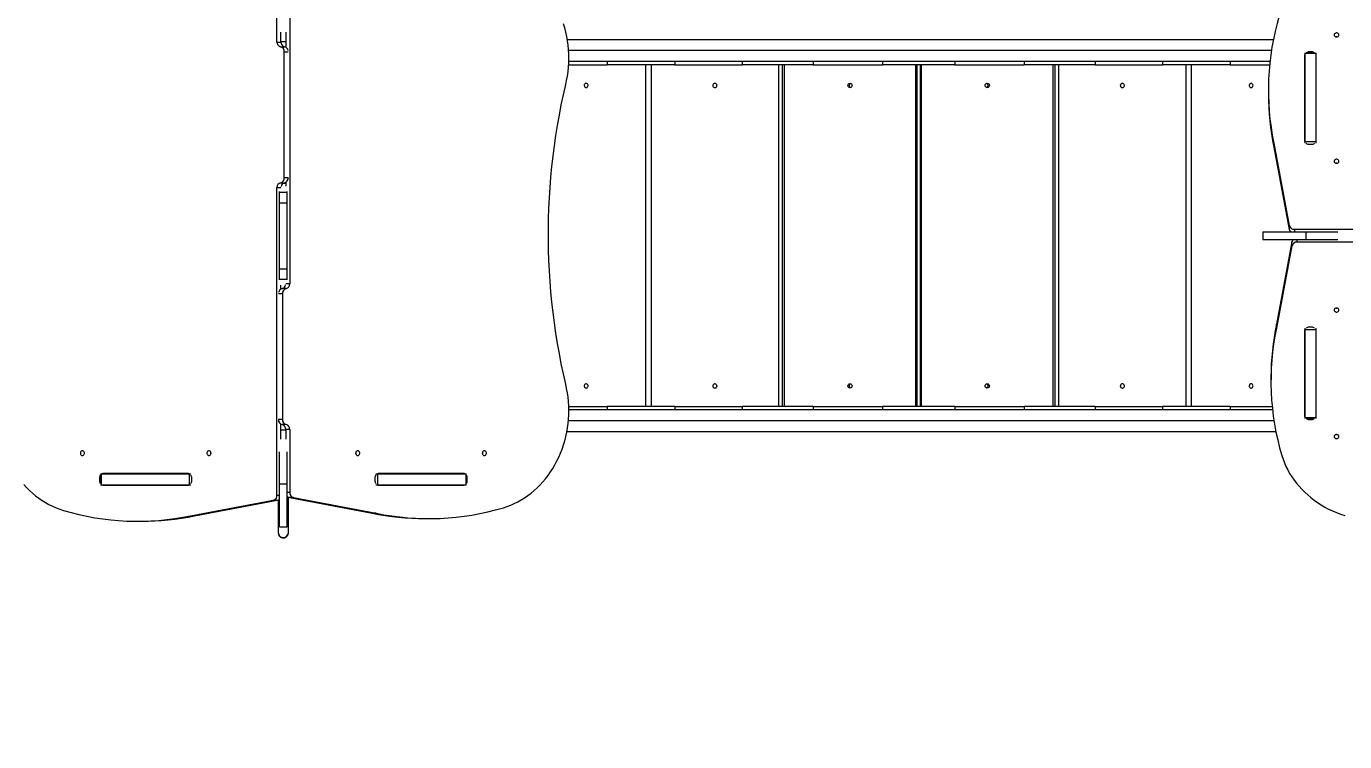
# Model space of a CAD drawing. Header units: millimetres. Extents: x -4714 to 4317, y -5309 to 4445.
# Drawn here: x -1679 to 810, y -951 to 401 of the extents above; entities that cross this region are included whole.
import ezdxf

# ---------------------------------------------------------------- set-up
doc = ezdxf.new("R2010")
doc.units = ezdxf.units.MM
doc.layers.add('DIKOM_РАЗМЕР_ЗОНА', color=7, linetype='Continuous')
doc.layers.add('DIKOM_РАЗМЕР_ОБЪЕКТА', color=7, linetype='Continuous')
doc.styles.add('style1', font='arial.ttf', dxfattribs={"width": 0.8})
doc.dimstyles.new('1-50', dxfattribs={"dimtxt": 300, "dimasz": 200, "dimexe": 100, "dimexo": 0, "dimgap": 100, "dimtad": 1, "dimtxsty": 'style1', "dimcen": 200, "dimclrd": 7, "dimclre": 7, "dimclrt": 7, "dimadec": 1, "dimazin": 2, "dimtfac": 1, "dimtmove": 0, "dimatfit": 2, "dimfxl": 0, "dimlwd": 25, "dimlwe": 18, "dimarcsym": 0})

# ---------------------------------------------------------------- blocks, each defined once
blk = doc.blocks.new('*D10')
at = {"layer": 'Defpoints', "color": 0, "transparency": 16777216}
for p in [(-1334.4, 2936.2), (2515.7, 2936.2), (919.6, -2455.3)]:
    blk.add_point(p, dxfattribs=at)
at = {"layer": 'DIKOM_РАЗМЕР_ОБЪЕКТА', "color": 7, "lineweight": 18, "transparency": 16777216}
for p, q in [((-1334.4, 2936.2), (2615.7, 2936.2)), ((919.6, -2455.3), (2615.7, -2455.3))]:
    blk.add_line(p, q, dxfattribs=at)
at = {"layer": 'DIKOM_РАЗМЕР_ОБЪЕКТА', "color": 7, "lineweight": 25, "transparency": 16777216}
blk.add_line((2515.7, -2255.3), (2515.7, 2736.2), dxfattribs=at)
at = {"layer": 'DIKOM_РАЗМЕР_ОБЪЕКТА', "color": 7, "transparency": 16777216}
for points in [[(2482.3, 2736.2), (2549, 2736.2), (2515.7, 2936.2)], [(2482.3, -2255.3), (2549, -2255.3), (2515.7, -2455.3)]]:
    blk.add_solid(points, dxfattribs=at)
at = {"layer": 'DIKOM_РАЗМЕР_ОБЪЕКТА', "color": 7, "transparency": 16777216, "insert": (2262.5, 113.1), "char_height": 300, "attachment_point": 5, "rotation": 90, "style": 'style1'}
blk.add_mtext('5400', dxfattribs=at)
blk = doc.blocks.new('*D11')
at = {"layer": 'Defpoints', "color": 0, "transparency": 16777216}
for p in [(-3233.9, 2386.8), (1916.1, -344.8), (1916.1, -3165.5)]:
    blk.add_point(p, dxfattribs=at)
at = {"layer": 'DIKOM_РАЗМЕР_ОБЪЕКТА', "color": 7, "lineweight": 18, "transparency": 16777216}
for p, q in [((-3233.9, 2386.8), (-3233.9, -3265.5)), ((1916.1, -344.8), (1916.1, -3265.5))]:
    blk.add_line(p, q, dxfattribs=at)
at = {"layer": 'DIKOM_РАЗМЕР_ОБЪЕКТА', "color": 7, "lineweight": 25, "transparency": 16777216}
blk.add_line((-3033.9, -3165.5), (1716.1, -3165.5), dxfattribs=at)
at = {"layer": 'DIKOM_РАЗМЕР_ОБЪЕКТА', "color": 7, "transparency": 16777216}
for points in [[(-3033.9, -3132.2), (-3033.9, -3198.9), (-3233.9, -3165.5)], [(1716.1, -3132.2), (1716.1, -3198.9), (1916.1, -3165.5)]]:
    blk.add_solid(points, dxfattribs=at)
at = {"layer": 'DIKOM_РАЗМЕР_ОБЪЕКТА', "color": 7, "transparency": 16777216, "insert": (-1591.9, -2912.3), "char_height": 300, "attachment_point": 5, "style": 'style1'}
blk.add_mtext('5150', dxfattribs=at)
blk = doc.blocks.new('*D12')
at = {"layer": 'Defpoints', "color": 0, "transparency": 16777216}
for p in [(-821.5, 4445.2), (931.3, -4455.3), (4216.6, -4455.3)]:
    blk.add_point(p, dxfattribs=at)
at = {"layer": 'DIKOM_РАЗМЕР_ЗОНА', "color": 7, "lineweight": 18, "transparency": 16777216}
for p, q in [((-821.5, 4445.2), (4316.6, 4445.2)), ((931.3, -4455.3), (4316.6, -4455.3))]:
    blk.add_line(p, q, dxfattribs=at)
at = {"layer": 'DIKOM_РАЗМЕР_ЗОНА', "color": 7, "lineweight": 25, "transparency": 16777216}
blk.add_line((4216.6, 4245.2), (4216.6, -4255.3), dxfattribs=at)
at = {"layer": 'DIKOM_РАЗМЕР_ЗОНА', "color": 7, "transparency": 16777216}
for points in [[(4183.2, 4245.2), (4249.9, 4245.2), (4216.6, 4445.2)], [(4183.2, -4255.3), (4249.9, -4255.3), (4216.6, -4455.3)]]:
    blk.add_solid(points, dxfattribs=at)
at = {"layer": 'DIKOM_РАЗМЕР_ЗОНА', "color": 7, "transparency": 16777216, "insert": (3963.4, 113.1), "char_height": 300, "attachment_point": 5, "rotation": 90, "style": 'style1'}
blk.add_mtext('8900', dxfattribs=at)
blk = doc.blocks.new('*D13')
at = {"layer": 'Defpoints', "color": 0, "transparency": 16777216}
for p in [(-4714, 1563), (3408.1, -3354.8), (3408.1, -5209.4)]:
    blk.add_point(p, dxfattribs=at)
at = {"layer": 'DIKOM_РАЗМЕР_ЗОНА', "color": 7, "lineweight": 18, "transparency": 16777216}
for p, q in [((-4714, 1563), (-4714, -5309.4)), ((3408.1, -3354.8), (3408.1, -5309.4))]:
    blk.add_line(p, q, dxfattribs=at)
at = {"layer": 'DIKOM_РАЗМЕР_ЗОНА', "color": 7, "lineweight": 25, "transparency": 16777216}
blk.add_line((-4514, -5209.4), (3208.1, -5209.4), dxfattribs=at)
at = {"layer": 'DIKOM_РАЗМЕР_ЗОНА', "color": 7, "transparency": 16777216}
for points in [[(-4514, -5176), (-4514, -5242.7), (-4714, -5209.4)], [(3208.1, -5176), (3208.1, -5242.7), (3408.1, -5209.4)]]:
    blk.add_solid(points, dxfattribs=at)
at = {"layer": 'DIKOM_РАЗМЕР_ЗОНА', "color": 7, "transparency": 16777216, "insert": (-658.9, -4956.2), "char_height": 300, "attachment_point": 5, "style": 'style1'}
blk.add_mtext('8150', dxfattribs=at)

msp = doc.modelspace()

# ---------------------------------------------------------------- linework, layer by layer
at = {"color": 7, "linetype": 'Continuous', "lineweight": 15}
for p, q in [((-1205.885, 371.271), (-1205.885, 490.496)), ((-1181.857, 495.455), (-1181.855, -86.005)), ((-1198.385, 371.271), (-1198.385, 390.003)), ((-1189.356, 389.967), (-1189.356, 361.476)), ((-657.77, 376.151), (675.79, 376.151)), ((-1205.885, 371.271), (-1198.385, 371.271)), ((-1199.321, 362.383), (-1191.821, 362.383)), ((-1198.385, 372.451), (-1189.356, 372.451)), ((-1192.028, 115.07), (-1192.028, 352.509)), ((-1192.028, 352.509), (-1184.632, 352.509)), ((672.073, 355.152), (-655.334, 355.152)), ((735.132, 350.614), (735.132, 349.544)), ((756.132, 349.544), (735.132, 349.544)), ((735.132, 349.544), (735.132, 182.813)), ((753.221, 350.657), (738.043, 350.657)), ((747.882, 352.512), (743.382, 352.512)), ((743.382, 352.512), (743.382, 350.657)), ((747.882, 352.512), (747.882, 350.657)), ((756.132, 350.614), (756.132, 349.544)), ((756.132, 349.544), (756.132, 182.813)), ((-655.187, 328.152), (-582.465, 328.152)), ((669.284, 334.152), (-654.932, 334.152)), ((-582.465, 334.152), (-582.465, 328.152)), ((-454.373, 328.152), (-582.465, 328.152)), ((-509.1, -317.848), (-509.1, 328.152)), ((-499.498, 328.152), (-499.498, -317.848)), ((-454.373, 334.152), (-454.373, 328.152)), ((-454.373, 328.152), (-327.657, 328.152)), ((-327.657, 334.152), (-327.657, 328.152)), ((-193.219, 328.152), (-327.657, 328.152)), ((-258.307, -317.848), (-258.307, 328.152)), ((-251.203, -317.848), (-251.203, 328.152)), ((-248.248, 328.152), (-248.248, -317.848)), ((-193.219, 334.152), (-193.219, 328.152)), ((-193.219, 328.152), (-62.406, 328.152)), ((-62.406, 334.152), (-62.406, 328.152)), ((74.172, 328.152), (-62.406, 328.152)), ((0.76, -317.848), (0.76, 328.152)), ((3.163, -317.848), (3.163, 328.152)), ((8.589, 328.152), (8.589, -317.848)), ((10.961, 328.152), (10.961, -317.848)), ((74.172, 334.152), (74.172, 328.152)), ((74.172, 328.152), (204.989, 328.152)), ((204.989, 334.152), (204.989, 328.152)), ((339.434, 328.152), (204.989, 328.152)), ((259.994, -317.848), (259.994, 328.152)), ((262.945, 328.152), (262.945, -317.848)), ((270.019, 328.152), (270.019, -317.848)), ((339.434, 334.152), (339.434, 328.152)), ((339.434, 328.152), (466.162, 328.152)), ((466.162, 334.152), (466.162, 328.152)), ((594.269, 328.152), (466.162, 328.152)), ((511.287, -317.848), (511.287, 328.152)), ((520.821, 328.152), (520.821, -317.848)), ((594.269, 334.152), (594.269, 328.152)), ((594.269, 328.152), (668.656, 328.152)), ((734.382, 344.718), (734.382, 185.802)), ((735.132, 334.152), (734.382, 334.152)), ((735.132, 328.152), (734.382, 328.152)), ((756.132, 339.271), (756.564, 339.271)), ((756.882, 334.152), (756.132, 334.152)), ((756.882, 185.802), (756.882, 344.718)), ((666.307, 280.327), (666.307, 272.826)), ((676.665, 180.213), (705.958, 24.434)), ((676.665, 180.213), (676.665, 172.713)), ((756.132, 182.813), (735.132, 182.813)), ((735.132, 182.813), (735.132, 179.758)), ((743.382, 178.008), (747.882, 178.008)), ((756.132, 182.813), (756.132, 179.758)), ((676.665, 172.713), (705.958, 16.934)), ((-1199.321, 105.196), (-1191.821, 105.196)), ((-1193.449, 104.682), (-1189.355, 104.682)), ((-1192.028, 115.07), (-1184.631, 115.07)), ((-1189.355, 106.103), (-1189.355, 98.447)), ((-1205.883, -485.152), (-1205.885, 96.308)), ((-1205.885, 96.308), (-1198.803, 96.308)), ((-1201.374, 87.592), (-1201.374, 88.683)), ((-1201.374, 87.592), (-1186.374, 87.592)), ((-1201.374, 67.548), (-1201.374, 87.592)), ((-1186.374, 87.592), (-1186.374, 88.706)), ((-1186.374, 67.548), (-1186.374, 87.592)), ((-1201.374, 67.548), (-1186.374, 67.548)), ((-1201.374, -57.245), (-1201.374, 67.548)), ((-1186.374, -57.245), (-1186.374, 67.548)), ((655.86, 12.658), (655.86, -2.342)), ((655.86, 12.658), (737.035, 12.658)), ((705.958, 24.434), (705.958, 16.934)), ((715.828, 17.166), (1297.289, 17.168)), ((715.828, 17.166), (715.828, 12.658)), ((737.035, 12.658), (737.035, -2.342)), ((737.035, 12.658), (797.352, 12.658)), ((655.86, -2.342), (737.035, -2.342)), ((710.918, -6.63), (681.625, -162.407)), ((710.918, -14.13), (681.625, -169.907)), ((710.918, -14.13), (710.918, -6.63)), ((720.788, -6.862), (720.788, -2.342)), ((840.013, -6.862), (720.788, -6.862)), ((737.035, -2.342), (797.432, -2.342)), ((-1201.374, -57.245), (-1186.374, -57.245)), ((-1201.374, -77.289), (-1201.374, -57.245)), ((-1186.374, -77.289), (-1186.374, -57.245)), ((-1201.374, -77.289), (-1186.374, -77.289)), ((-1201.374, -78.378), (-1201.374, -77.289)), ((-1198.384, -95.8), (-1198.384, -88.126)), ((-1198.384, -94.379), (-1194.291, -94.379)), ((-1188.418, -94.892), (-1195.918, -94.892)), ((-1181.855, -86.005), (-1188.933, -86.005)), ((-1186.374, -78.405), (-1186.374, -77.289)), ((-1195.711, -104.767), (-1203.105, -104.767)), ((-1195.711, -104.767), (-1195.711, -342.206)), ((681.625, -169.907), (681.625, -162.407)), ((735.132, -169.595), (735.132, -172.849)), ((756.132, -172.849), (735.132, -172.849)), ((735.132, -172.849), (735.132, -339.241)), ((747.882, -167.701), (743.382, -167.701)), ((756.132, -169.595), (756.132, -172.849)), ((756.132, -172.849), (756.132, -339.241)), ((734.382, -175.496), (734.382, -334.411)), ((756.882, -334.411), (756.882, -175.496)), ((671.267, -262.52), (671.267, -270.02)), ((-654.965, -317.848), (-582.465, -317.848)), ((-454.373, -317.848), (-582.465, -317.848)), ((-582.465, -317.848), (-582.465, -323.848)), ((-454.373, -317.848), (-327.657, -317.848)), ((-454.373, -317.848), (-454.373, -323.848)), ((-193.219, -317.848), (-327.657, -317.848)), ((-327.657, -317.848), (-327.657, -323.848)), ((-193.219, -317.848), (-62.406, -317.848)), ((-193.219, -317.848), (-193.219, -323.848)), ((74.172, -317.848), (-62.406, -317.848)), ((-62.406, -317.848), (-62.406, -323.848)), ((74.172, -317.848), (204.989, -317.848)), ((74.172, -317.848), (74.172, -323.848)), ((339.434, -317.848), (204.989, -317.848)), ((204.989, -317.848), (204.989, -323.848)), ((339.434, -317.848), (466.162, -317.848)), ((339.434, -317.848), (339.434, -323.848)), ((594.269, -317.848), (466.162, -317.848)), ((466.162, -317.848), (466.162, -323.848)), ((594.269, -317.848), (673.616, -317.848)), ((594.269, -317.848), (594.269, -323.848)), ((735.132, -317.848), (734.382, -317.848)), ((-1195.711, -342.206), (-1203.105, -342.206)), ((677.033, -344.849), (-655.724, -344.849)), ((674.244, -323.848), (-654.846, -323.848)), ((735.132, -323.848), (734.382, -323.848)), ((756.132, -339.241), (735.132, -339.241)), ((735.132, -339.241), (735.132, -340.312)), ((738.043, -340.354), (753.221, -340.354)), ((743.382, -342.206), (743.382, -340.354)), ((743.382, -342.206), (747.882, -342.206)), ((747.882, -342.206), (747.882, -340.354)), ((756.882, -323.848), (756.132, -323.848)), ((756.564, -328.965), (756.132, -328.965)), ((756.132, -339.241), (756.132, -340.312)), ((-1198.383, -379.708), (-1198.383, -351.173)), ((-1198.383, -362.148), (-1189.355, -362.148)), ((-1188.418, -352.08), (-1195.918, -352.08)), ((-1181.855, -360.968), (-1189.355, -360.968)), ((-1189.355, -360.968), (-1189.355, -379.657)), ((-1181.855, -360.968), (-1181.855, -480.193)), ((680.751, -365.848), (-658.651, -365.848)), ((-1201.374, -463.946), (-1201.374, -403.629)), ((-1186.374, -463.946), (-1186.374, -403.549)), ((-1539.373, -447.759), (-1539.373, -462.938)), ((-1539.331, -444.848), (-1538.261, -444.848)), ((-1538.261, -444.848), (-1538.261, -465.848)), ((-1538.261, -444.848), (-1371.529, -444.848)), ((-1374.519, -444.098), (-1533.434, -444.098)), ((-1527.988, -444.848), (-1527.988, -444.416)), ((-1371.529, -444.848), (-1371.529, -465.848)), ((-1371.529, -444.848), (-1368.474, -444.848)), ((-1019.121, -444.848), (-1015.867, -444.848)), ((-1015.867, -444.848), (-1015.867, -465.848)), ((-1015.867, -444.848), (-849.475, -444.848)), ((-854.305, -444.098), (-1013.221, -444.098)), ((-859.751, -444.416), (-859.751, -444.848)), ((-849.475, -444.848), (-849.475, -465.848)), ((-849.475, -444.848), (-848.405, -444.848)), ((-848.363, -462.938), (-848.363, -447.759)), ((-1541.228, -453.098), (-1541.228, -457.598)), ((-1541.228, -453.098), (-1539.373, -453.098)), ((-1541.228, -457.598), (-1539.373, -457.598)), ((-1539.331, -465.848), (-1538.261, -465.848)), ((-1538.261, -465.848), (-1371.529, -465.848)), ((-1533.434, -466.598), (-1374.519, -466.598)), ((-1371.529, -465.848), (-1368.474, -465.848)), ((-1366.724, -457.598), (-1366.724, -453.098)), ((-1201.374, -463.946), (-1186.374, -463.946)), ((-1201.374, -545.121), (-1201.374, -463.946)), ((-1186.374, -545.121), (-1186.374, -463.946)), ((-1021.015, -453.098), (-1021.015, -457.598)), ((-1019.121, -465.848), (-1015.867, -465.848)), ((-1015.867, -465.848), (-849.475, -465.848)), ((-1013.221, -466.598), (-854.305, -466.598)), ((-849.475, -465.848), (-848.405, -465.848)), ((-846.511, -453.098), (-848.363, -453.098)), ((-846.511, -457.598), (-848.363, -457.598)), ((-846.511, -457.598), (-846.511, -453.098)), ((-1368.929, -524.315), (-1213.151, -495.022)), ((-1361.429, -524.315), (-1205.651, -495.022)), ((-1213.151, -495.022), (-1205.651, -495.022)), ((-1205.883, -485.152), (-1201.374, -485.152)), ((-1203.642, -494.348), (-1203.592, -506.584)), ((-1203.368, -494.207), (-1203.368, -556.244)), ((-1181.855, -480.193), (-1186.374, -480.193)), ((-1184.368, -556.244), (-1184.368, -489.248)), ((-1174.586, -490.063), (-1182.086, -490.063)), ((-1182.086, -490.063), (-1026.31, -519.355)), ((-1174.586, -490.063), (-1018.81, -519.355)), ((-1018.81, -519.355), (-1026.31, -519.355)), ((-1469.043, -534.673), (-1461.543, -534.673)), ((-1368.929, -524.315), (-1361.429, -524.315)), ((-1201.374, -545.121), (-1186.374, -545.121)), ((-926.196, -529.714), (-918.696, -529.714))]:
    msp.add_line(p, q, dxfattribs=at)
at = {"color": 7, "linetype": 'Continuous', "lineweight": 15, "flags": 128}
for points in [[(-660.591, 290.676), (-658.848, 298.79), (-657.416, 306.985), (-656.297, 315.245), (-655.494, 323.553), (-655.009, 331.894), (-654.842, 340.252), (-654.993, 348.61), (-655.462, 356.953), (-656.249, 365.263), (-657.352, 373.526), (-658.768, 381.724), (-660.496, 389.843), (-662.531, 397.866), (-664.869, 405.778)], [(799.532, 384.771), (799.354, 385.845), (798.833, 386.831), (798.013, 387.651), (796.96, 388.237), (795.758, 388.543), (794.506, 388.543), (793.304, 388.237), (792.251, 387.651), (791.43, 386.831), (790.91, 385.845), (790.732, 384.771), (790.91, 383.698), (791.43, 382.711), (792.251, 381.891), (793.304, 381.305), (794.506, 380.999), (795.758, 380.999), (796.96, 381.305), (798.013, 381.891), (798.833, 382.711), (799.354, 383.698), (799.532, 384.771)], [(-660.591, -275.413), (-664.922, -256.306), (-668.949, -237.111), (-672.672, -217.834), (-676.089, -198.482), (-679.2, -179.06), (-682.002, -159.576), (-684.495, -140.037), (-686.678, -120.447), (-688.551, -100.816), (-690.112, -81.147), (-691.362, -61.45), (-692.3, -41.729), (-692.925, -21.991), (-693.238, -2.244), (-693.238, 17.507), (-692.925, 37.254), (-692.3, 56.991), (-691.362, 76.712), (-690.112, 96.41), (-688.551, 116.078), (-686.678, 135.71), (-684.495, 155.299), (-682.002, 174.839), (-679.2, 194.323), (-676.089, 213.744), (-672.672, 233.097), (-668.949, 252.374), (-664.922, 271.569), (-660.591, 290.676)], [(-622.015, 285.152), (-620.95, 285.329), (-619.98, 285.847), (-619.19, 286.658), (-618.652, 287.69), (-618.412, 288.853), (-618.493, 290.042), (-618.886, 291.152), (-619.558, 292.084), (-620.448, 292.755), (-621.477, 293.107), (-622.554, 293.107), (-623.583, 292.755), (-624.473, 292.084), (-625.144, 291.152), (-625.538, 290.042), (-625.618, 288.853), (-625.379, 287.69), (-624.84, 286.658), (-624.051, 285.847), (-623.08, 285.329), (-622.015, 285.152)], [(-378.903, 285.152), (-377.765, 285.329), (-376.729, 285.847), (-375.886, 286.658), (-375.31, 287.69), (-375.054, 288.853), (-375.14, 290.042), (-375.561, 291.152), (-376.278, 292.084), (-377.228, 292.755), (-378.327, 293.107), (-379.478, 293.107), (-380.577, 292.755), (-381.527, 292.084), (-382.245, 291.152), (-382.665, 290.042), (-382.751, 288.853), (-382.495, 287.69), (-381.92, 286.658), (-381.077, 285.847), (-380.04, 285.329), (-378.903, 285.152)], [(390.653, 293.152), (389.515, 292.974), (388.478, 292.456), (387.635, 291.645), (387.059, 290.613), (386.803, 289.45), (386.889, 288.261), (387.31, 287.152), (388.027, 286.219), (388.978, 285.548), (390.077, 285.196), (391.228, 285.196), (392.328, 285.548), (393.278, 286.219), (393.996, 287.152), (394.416, 288.261), (394.502, 289.45), (394.246, 290.613), (393.671, 291.645), (392.827, 292.456), (391.791, 292.974), (390.653, 293.152)], [(633.798, 293.152), (632.732, 292.974), (631.762, 292.456), (630.972, 291.645), (630.433, 290.613), (630.193, 289.45), (630.273, 288.261), (630.667, 287.152), (631.339, 286.219), (632.229, 285.548), (633.259, 285.196), (634.337, 285.196), (635.367, 285.548), (636.257, 286.219), (636.929, 287.152), (637.323, 288.261), (637.403, 289.45), (637.163, 290.613), (636.625, 291.645), (635.835, 292.456), (634.864, 292.974), (633.798, 293.152)], [(799.532, 145.748), (799.354, 146.822), (798.833, 147.808), (798.013, 148.628), (796.96, 149.214), (795.758, 149.52), (794.506, 149.52), (793.304, 149.214), (792.251, 148.628), (791.43, 147.808), (790.91, 146.822), (790.732, 145.748), (790.91, 144.675), (791.43, 143.688), (792.251, 142.868), (793.304, 142.282), (794.506, 141.977), (795.758, 141.977), (796.96, 142.282), (798.013, 142.868), (798.833, 143.688), (799.354, 144.675), (799.532, 145.748)], [(790.732, -135.442), (790.91, -136.516), (791.43, -137.502), (792.251, -138.322), (793.304, -138.908), (794.506, -139.214), (795.758, -139.214), (796.96, -138.908), (798.013, -138.322), (798.833, -137.502), (799.354, -136.516), (799.532, -135.442), (799.354, -134.368), (798.833, -133.382), (798.013, -132.562), (796.96, -131.976), (795.758, -131.67), (794.506, -131.67), (793.304, -131.976), (792.251, -132.562), (791.43, -133.382), (790.91, -134.368), (790.732, -135.442)], [(-778.391, -509.208), (-771.421, -506.948), (-764.544, -504.336), (-757.772, -501.377), (-751.12, -498.076), (-744.6, -494.441), (-738.225, -490.479), (-732.008, -486.196), (-725.959, -481.602), (-720.091, -476.705), (-714.415, -471.515), (-708.943, -466.041), (-703.684, -460.295), (-698.65, -454.287), (-693.849, -448.029), (-689.291, -441.534), (-684.985, -434.813), (-680.939, -427.88), (-677.162, -420.748), (-673.659, -413.432), (-670.439, -405.944), (-667.507, -398.3), (-664.869, -390.515), (-662.531, -382.603), (-660.496, -374.58), (-658.768, -366.461), (-657.352, -358.263), (-656.249, -350.001), (-655.462, -341.69), (-654.993, -333.348), (-654.842, -324.99), (-655.009, -316.632), (-655.494, -308.29), (-656.297, -299.982), (-657.416, -291.722), (-658.848, -283.528), (-660.591, -275.413)], [(-622.015, -282.849), (-620.95, -282.671), (-619.98, -282.153), (-619.19, -281.342), (-618.652, -280.31), (-618.412, -279.147), (-618.493, -277.958), (-618.886, -276.849), (-619.558, -275.916), (-620.448, -275.245), (-621.477, -274.893), (-622.554, -274.893), (-623.583, -275.245), (-624.473, -275.916), (-625.144, -276.849), (-625.538, -277.958), (-625.618, -279.147), (-625.379, -280.31), (-624.84, -281.342), (-624.051, -282.153), (-623.08, -282.671), (-622.015, -282.849)], [(-378.903, -282.849), (-377.765, -282.671), (-376.729, -282.153), (-375.886, -281.342), (-375.31, -280.31), (-375.054, -279.147), (-375.14, -277.958), (-375.561, -276.849), (-376.278, -275.916), (-377.228, -275.245), (-378.327, -274.893), (-379.478, -274.893), (-380.577, -275.245), (-381.527, -275.916), (-382.245, -276.849), (-382.665, -277.958), (-382.751, -279.147), (-382.495, -280.31), (-381.92, -281.342), (-381.077, -282.153), (-380.04, -282.671), (-378.903, -282.849)], [(390.653, -274.848), (389.515, -275.026), (388.478, -275.543), (387.635, -276.354), (387.059, -277.387), (386.803, -278.55), (386.889, -279.739), (387.31, -280.848), (388.027, -281.781), (388.978, -282.452), (390.077, -282.804), (391.228, -282.804), (392.328, -282.452), (393.278, -281.781), (393.996, -280.848), (394.416, -279.739), (394.502, -278.55), (394.246, -277.387), (393.671, -276.354), (392.827, -275.543), (391.791, -275.026), (390.653, -274.848)], [(633.798, -274.848), (632.732, -275.026), (631.762, -275.543), (630.972, -276.354), (630.433, -277.387), (630.193, -278.55), (630.273, -279.739), (630.667, -280.848), (631.339, -281.781), (632.229, -282.452), (633.259, -282.804), (634.337, -282.804), (635.367, -282.452), (636.257, -281.781), (636.929, -280.848), (637.323, -279.739), (637.403, -278.55), (637.163, -277.387), (636.625, -276.354), (635.835, -275.543), (634.864, -275.026), (633.798, -274.848)], [(790.732, -374.465), (790.91, -375.539), (791.43, -376.525), (792.251, -377.345), (793.304, -377.931), (794.506, -378.237), (795.758, -378.237), (796.96, -377.931), (798.013, -377.345), (798.833, -376.525), (799.354, -375.539), (799.532, -374.465), (799.354, -373.392), (798.833, -372.405), (798.013, -371.585), (796.96, -370.999), (795.758, -370.693), (794.506, -370.693), (793.304, -370.999), (792.251, -371.585), (791.43, -372.405), (790.91, -373.392), (790.732, -374.465)], [(-1573.488, -401.448), (-1574.561, -401.627), (-1575.548, -402.147), (-1576.368, -402.967), (-1576.954, -404.021), (-1577.259, -405.222), (-1577.259, -406.475), (-1576.954, -407.676), (-1576.368, -408.73), (-1575.548, -409.55), (-1574.561, -410.07), (-1573.488, -410.248), (-1572.414, -410.07), (-1571.428, -409.55), (-1570.608, -408.73), (-1570.022, -407.676), (-1569.716, -406.475), (-1569.716, -405.222), (-1570.022, -404.021), (-1570.608, -402.967), (-1571.428, -402.147), (-1572.414, -401.627), (-1573.488, -401.448)], [(-1334.465, -401.448), (-1335.538, -401.627), (-1336.525, -402.147), (-1337.345, -402.967), (-1337.931, -404.021), (-1338.237, -405.222), (-1338.237, -406.475), (-1337.931, -407.676), (-1337.345, -408.73), (-1336.525, -409.55), (-1335.538, -410.07), (-1334.465, -410.248), (-1333.391, -410.07), (-1332.405, -409.55), (-1331.585, -408.73), (-1330.999, -407.676), (-1330.693, -406.475), (-1330.693, -405.222), (-1330.999, -404.021), (-1331.585, -402.967), (-1332.405, -402.147), (-1333.391, -401.627), (-1334.465, -401.448)], [(-1053.275, -410.248), (-1052.201, -410.07), (-1051.214, -409.55), (-1050.395, -408.73), (-1049.808, -407.676), (-1049.503, -406.475), (-1049.503, -405.222), (-1049.808, -404.021), (-1050.395, -402.967), (-1051.214, -402.147), (-1052.201, -401.627), (-1053.275, -401.448), (-1054.348, -401.627), (-1055.335, -402.147), (-1056.154, -402.967), (-1056.741, -404.021), (-1057.046, -405.222), (-1057.046, -406.475), (-1056.741, -407.676), (-1056.154, -408.73), (-1055.335, -409.55), (-1054.348, -410.07), (-1053.275, -410.248)], [(-814.252, -410.248), (-813.178, -410.07), (-812.191, -409.55), (-811.372, -408.73), (-810.785, -407.676), (-810.48, -406.475), (-810.48, -405.222), (-810.785, -404.021), (-811.372, -402.967), (-812.191, -402.147), (-813.178, -401.627), (-814.252, -401.448), (-815.325, -401.627), (-816.312, -402.147), (-817.131, -402.967), (-817.718, -404.021), (-818.023, -405.222), (-818.023, -406.475), (-817.718, -407.676), (-817.131, -408.73), (-816.312, -409.55), (-815.325, -410.07), (-814.252, -410.248)], [(691.772, -410.325), (694.032, -417.296), (696.645, -424.173), (699.604, -430.944), (702.904, -437.596), (706.539, -444.116), (710.501, -450.491), (714.784, -456.709), (719.378, -462.758), (724.275, -468.626), (729.466, -474.301), (734.939, -479.774), (740.685, -485.032), (746.693, -490.067), (752.951, -494.868), (759.446, -499.425), (766.167, -503.731), (773.1, -507.777), (780.232, -511.555), (787.549, -515.057), (795.036, -518.277), (802.68, -521.209), (810.466, -523.847)], [(-1684.055, -465.254), (-1678.796, -471.001), (-1673.324, -476.474), (-1667.648, -481.665), (-1661.78, -486.562), (-1655.732, -491.156), (-1649.514, -495.439), (-1643.139, -499.401), (-1636.619, -503.036), (-1629.967, -506.336), (-1623.196, -509.295), (-1616.318, -511.908), (-1609.348, -514.168)]]:
    msp.add_lwpolyline(points, dxfattribs=at)
at = {"color": 7, "linetype": 'Continuous', "lineweight": 15}
for centre in [(-123.741, 289.14), (135.475, 289.162), (-123.741, -278.86), (135.474, -278.838)]:
    msp.add_circle(centre, 3.989, dxfattribs=at)
for centre, radius, start, end in [((1156.598, 280.38), 490.274, 163.37737, 191.789053), ((795.132, 376.014), 5.067, 81.134923, 98.865077), ((-1197.189, 370.826), 8.707, 177.071188, 255.823618), ((-1201.69, 353.003), 9.675, 357.071207, 75.824851), ((-1189.689, 370.825), 8.707, 177.069642, 255.825163), ((-1193.858, 353.427), 9.185, 10.862213, 77.185383), ((743.298, 342.696), 9.816, 89.509402, 126.231648), ((747.966, 342.697), 9.815, 53.767474, 90.491138), ((741.34, 344.69), 6.958, 153.150829, 179.773543), ((741.339, 337.19), 6.957, 153.149905, 179.774467), ((749.924, 344.69), 6.958, 0.225802, 26.847753), ((749.924, 337.19), 6.957, 0.224878, 26.848677), ((-371.529, 289.152), 4.129, 157.745848, 202.254152), ((-121.323, 289.152), 4.004, 107.733513, 252.266487), ((133.088, 289.152), 4.004, 287.491778, 72.508222), ((383.311, 289.152), 4.129, 337.157072, 22.842928), ((1156.247, 272.924), 489.94, 180.01138, 191.802433), ((741.34, 185.829), 6.958, 180.226457, 206.849171), ((743.303, 187.853), 9.845, 235.309674, 270.458854), ((747.961, 187.852), 9.845, 269.540431, 304.691379), ((749.924, 185.829), 6.958, 333.152247, 359.774198), ((795.132, 136.991), 5.067, 81.134923, 98.865077), ((795.132, 136.991), 5.065, 81.245436, 98.754564), ((-1197.189, 96.753), 8.707, 104.176382, 182.928812), ((-1201.69, 114.576), 9.675, 284.175173, 2.929429), ((-1189.955, 97.07), 8.337, 102.938749, 172.732156), ((-1194.191, 114.576), 9.675, 284.176255, 2.929242), ((715.337, 26.834), 9.68, 194.350855, 272.912929), ((714.087, 18.563), 8.29, 191.327166, 225.423093), ((719.05, -8.26), 8.295, 134.481249, 168.665433), ((720.296, -16.529), 9.68, 87.085938, 165.64938), ((-1193.72, -104.003), 9.372, 103.566274, 168.188378), ((-1197.784, -86.769), 8.335, 282.934599, 352.649867), ((-1186.049, -104.273), 9.675, 104.17588, 182.928723), ((-1190.551, -86.45), 8.707, 284.175901, 2.928559), ((795.132, -126.71), 5.042, 261.089872, 278.910128), ((1161.206, -262.618), 489.939, 168.197559, 179.988628), ((1161.557, -270.074), 490.274, 168.210929, 196.622632), ((741.34, -175.523), 6.958, 153.150829, 179.773543), ((743.298, -177.518), 9.817, 89.511012, 126.192211), ((747.966, -177.518), 9.817, 53.807948, 90.488829), ((749.924, -175.523), 6.958, 0.225802, 26.847753), ((-371.529, -278.848), 4.129, 157.746338, 202.253662), ((-121.323, -278.848), 4.004, 107.732378, 252.267622), ((133.088, -278.848), 4.004, 287.490647, 72.509353), ((383.312, -278.848), 4.128, 337.150417, 22.849583), ((-1193.549, -342.7), 9.675, 177.069618, 255.824884), ((-1186.049, -342.7), 9.674, 177.069431, 255.825966), ((741.345, -326.883), 6.963, 180.236155, 206.839472), ((741.334, -334.385), 6.952, 180.214911, 206.860716), ((743.299, -332.388), 9.818, 233.809121, 270.485552), ((747.965, -332.388), 9.818, 269.514607, 306.19072), ((749.919, -326.883), 6.963, 333.161943, 359.764501), ((749.93, -334.385), 6.952, 333.140704, 359.785741), ((-1198.051, -360.523), 8.707, 357.070769, 75.824296), ((-1190.551, -360.523), 8.707, 357.07048, 75.823591), ((795.132, -365.706), 5.07, 261.137994, 278.862006), ((-1564.723, -405.848), 5.075, 171.147044, 188.852956), ((-1325.7, -405.848), 5.075, 171.147044, 188.852956), ((-1325.706, -405.848), 5.066, 171.248554, 188.751446), ((-1062.039, -405.848), 5.075, 351.147044, 8.852956), ((-823.016, -405.848), 5.075, 351.147044, 8.852956), ((-1531.414, -453.014), 9.815, 143.766346, 180.491926), ((-1533.403, -451.07), 6.972, 90.253928, 116.822774), ((-1525.903, -451.07), 6.972, 90.254929, 116.822771), ((-1374.549, -451.07), 6.972, 63.177226, 89.746072), ((-1376.57, -453.02), 9.846, 359.542957, 34.687839), ((-1011.199, -453.015), 9.816, 143.807085, 180.490031), ((-1013.19, -451.07), 6.972, 90.253928, 116.822774), ((-861.836, -451.07), 6.972, 63.177226, 89.746072), ((-854.335, -451.065), 6.966, 63.166604, 89.755696), ((-856.328, -453.015), 9.817, 359.511781, 36.191103), ((-1531.412, -457.682), 9.817, 179.51023, 216.230142), ((-1533.41, -459.654), 6.945, 243.124729, 269.798569), ((-1525.91, -459.654), 6.945, 243.124731, 269.797568), ((-1374.543, -459.654), 6.945, 270.201431, 296.875271), ((-1376.57, -457.677), 9.846, 325.311516, 0.457687), ((-1011.199, -457.682), 9.816, 179.509334, 216.19355), ((-1013.196, -459.654), 6.945, 243.124729, 269.798569), ((-861.83, -459.654), 6.945, 270.201431, 296.875271), ((-854.328, -459.659), 6.94, 270.191839, 296.885861), ((-856.328, -457.682), 9.817, 323.808262, 0.488854), ((-1215.551, -485.644), 9.68, 284.352057, 2.912955), ((-1207.28, -486.892), 8.292, 281.330959, 315.421673), ((-1180.458, -481.933), 8.291, 224.472793, 258.672555), ((-1172.188, -480.685), 9.68, 177.085703, 255.651504), ((-1469.097, -44.384), 490.273, 253.377348, 281.789072), ((-1203.489, -503.976), 2.611, 267.719847, 272.645481), ((-926.097, -39.758), 489.956, 258.197678, 269.988341), ((-918.642, -39.425), 490.272, 258.210869, 286.622705), ((-1461.643, -44.717), 489.956, 270.011659, 281.802322), ((-1193.897, -556.215), 9.471, 180.173014, 270.173131), ((-1193.84, -556.215), 9.471, 269.827587, 359.826987)]:
    msp.add_arc(centre, radius, start, end, dxfattribs=at)
for points, knots in [([(-1203.592, -506.584), (-1203.59, -507.281), (-1203.581, -509.302), (-1203.568, -512.641), (-1203.552, -516.568), (-1203.536, -520.432), (-1203.52, -524.209), (-1203.505, -527.874), (-1203.49, -531.405), (-1203.475, -534.779), (-1203.461, -537.975), (-1203.448, -540.973), (-1203.436, -543.754), (-1203.424, -546.3), (-1203.414, -548.596), (-1203.404, -550.627), (-1203.395, -552.38), (-1203.388, -553.845), (-1203.381, -555.013), (-1203.376, -555.878), (-1203.372, -556.348), (-1203.371, -556.559), (-1203.369, -556.665), (-1203.367, -556.76), (-1203.363, -556.907), (-1203.353, -557.12), (-1203.321, -557.549), (-1203.215, -558.355), (-1202.956, -559.414), (-1202.445, -560.713), (-1201.743, -561.933), (-1200.79, -563.108), (-1199.678, -564.115), (-1198.362, -564.967), (-1196.882, -565.604), (-1195.292, -565.986), (-1193.624, -566.092), (-1191.968, -565.903), (-1190.408, -565.439), (-1189.031, -564.766), (-1187.845, -563.936), (-1186.854, -562.997), (-1186.056, -561.996), (-1185.44, -560.977), (-1184.993, -559.984), (-1184.693, -559.059), (-1184.513, -558.247), (-1184.423, -557.609), (-1184.388, -557.163), (-1184.376, -556.923), (-1184.372, -556.797), (-1184.37, -556.696), (-1184.369, -556.604), (-1184.368, -556.5), (-1184.368, -556.39), (-1184.368, -556.275), (-1184.368, -556.244)], [0, 0, 0, 0, 0.01861039, 0.05399361, 0.08938608, 0.12477683, 0.16016844, 0.19555966, 0.23095076, 0.26634386, 0.30173701, 0.33713005, 0.37252488, 0.40792285, 0.44332143, 0.47872544, 0.51413602, 0.54955793, 0.58500404, 0.62050329, 0.65616734, 0.67439185, 0.68514692, 0.69160336, 0.69424699, 0.69670962, 0.70006351, 0.70621993, 0.71853692, 0.72905188, 0.74342904, 0.75595985, 0.7693272, 0.78331746, 0.79765182, 0.81217184, 0.82678014, 0.8420849, 0.85646029, 0.87002844, 0.88286223, 0.89498146, 0.90636844, 0.91696695, 0.92669103, 0.9354041, 0.94291365, 0.9488699, 0.95271778, 0.95505519, 0.95681552, 0.95920197, 0.96375134, 0.97274799, 0.99256283, 1, 1, 1, 1]), ([(-1203.368, -556.244), (-1203.368, -556.312), (-1203.368, -556.419), (-1203.368, -556.422), (-1203.368, -556.423)], [0, 0, 0, 0, 0.63338018, 1, 1, 1, 1])]:
    msp.add_open_spline(points, degree=3, knots=knots, dxfattribs=at)

# ---------------------------------------------------------------- dimensions: what is measured, and where the dimension line sits
at = {"layer": 'DIKOM_РАЗМЕР_ЗОНА', "color": 3}
dim = msp.add_linear_dim(base=(4216.573, -4455.271), p1=(-821.505, 4445.152), p2=(931.328, -4455.271), angle=90, text='8900', dimstyle='1-50', dxfattribs=at)
dim.commit()
dim.dimension.update_dxf_attribs({"geometry": '*D12', "text_midpoint": (4216.573, 113.052), "dimtype": 160})
dim = msp.add_linear_dim(base=(3408.132, -5209.378), p1=(-4713.981, 1562.972), p2=(3408.132, -3354.848), text='8150', dimstyle='1-50', dxfattribs=at)
dim.commit()
dim.dimension.update_dxf_attribs({"geometry": '*D13', "text_midpoint": (-658.906, -5209.378), "dimtype": 160})
at = {"layer": 'DIKOM_РАЗМЕР_ОБЪЕКТА'}
dim = msp.add_linear_dim(base=(2515.658, 2936.152), p1=(919.632, -2455.271), p2=(-1334.368, 2936.152), angle=90, text='5400', dimstyle='1-50', dxfattribs=at)
dim.commit()
dim.dimension.update_dxf_attribs({"geometry": '*D10', "text_midpoint": (2515.658, 113.052), "dimtype": 160})
dim = msp.add_linear_dim(base=(1916.132, -3165.518), p1=(-3233.943, 2386.826), p2=(1916.132, -344.849), text='5150', dimstyle='1-50', dxfattribs=at)
dim.commit()
dim.dimension.update_dxf_attribs({"geometry": '*D11', "text_midpoint": (-1591.868, -3165.518), "dimtype": 160})

doc.saveas('drawing.dxf')
